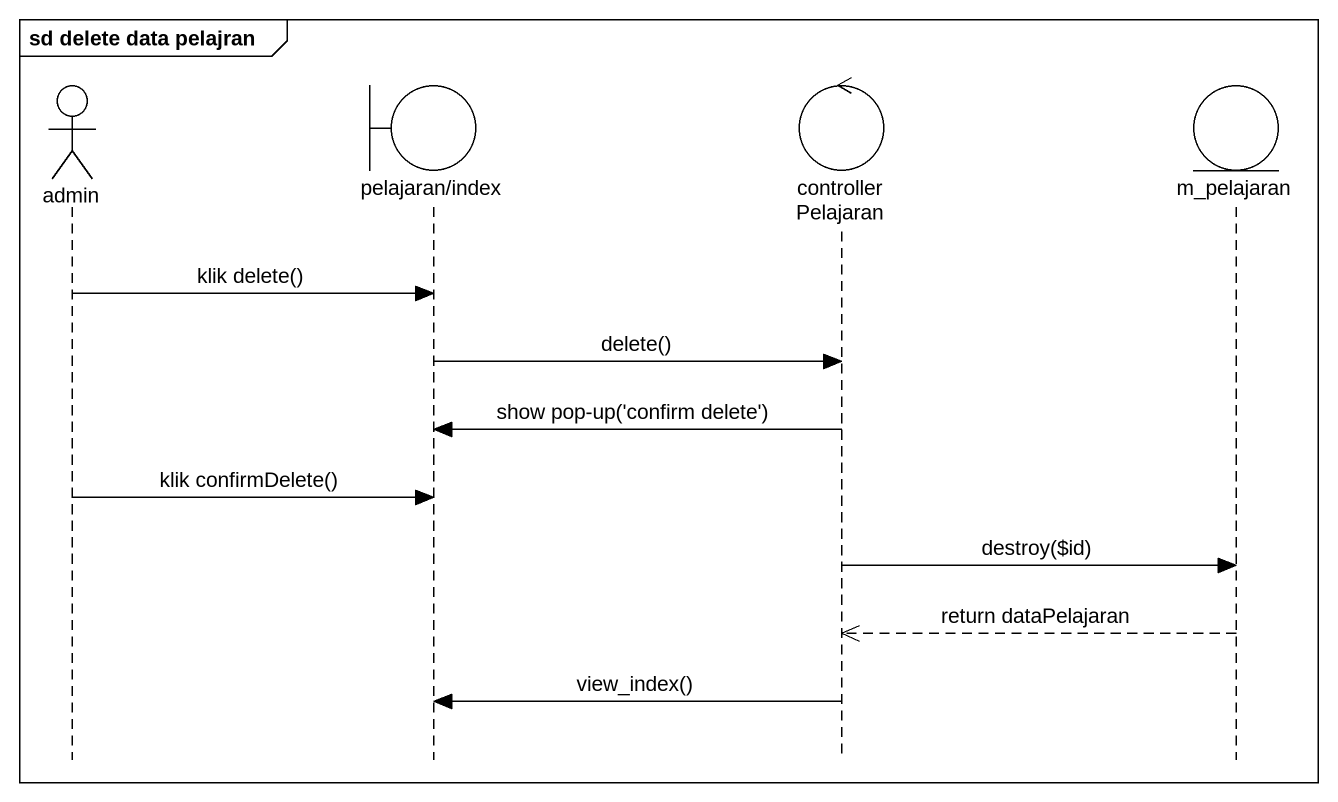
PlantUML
@startuml
mainframe sd delete data pelajran
hide footbox
actor admin
boundary "pelajaran/index" as pelajaran_index
control controllerPelajaran
entity m_pelajaran

admin -> pelajaran_index : klik delete()
pelajaran_index -> controllerPelajaran : delete()
controllerPelajaran -> pelajaran_index : show pop-up('confirm delete')
admin -> pelajaran_index : klik confirmDelete()
controllerPelajaran -> m_pelajaran : destroy(~$id)
m_pelajaran -->> controllerPelajaran : return dataPelajaran
controllerPelajaran -> pelajaran_index : view_index()
@enduml
